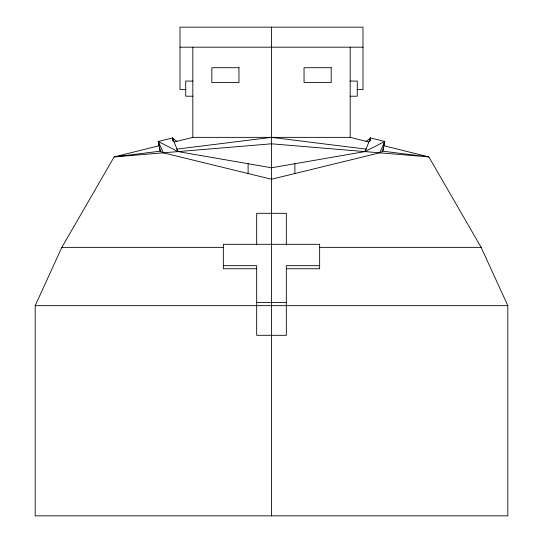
<?xml version="1.0" encoding="UTF-8"?>
<svg xmlns="http://www.w3.org/2000/svg" width="543" height="543" viewBox="0 0 543 543"><rect width="100%" height="100%" fill="white"/><g stroke="black" fill="none" stroke-linecap="round" stroke-linejoin="round"><path stroke-width="0.81" d="M383.426 147.262L382.774 151.192L379.72 152.821L271.5 179.244L163.28 152.821L160.226 151.192L114.145 156.913L61.868 247.364L35.186 305.655L35.186 515.85L507.814 515.85L507.814 305.655L481.132 247.364L428.855 156.913L383.691 145.687L384.736 141.485L370.584 137.97L366.009 141.499M159.574 147.262L160.226 151.192L158.264 141.485L178.056 151.592L271.5 167.78L364.944 151.592L384.736 141.485L382.774 151.192L428.855 156.913L271.5 143.814L114.145 156.913L159.309 145.687L158.264 141.485L172.416 137.97L176.991 141.499M369.878 141.228L370.584 137.97L364.944 151.592M369.885 140.773L370.584 137.97M379.72 152.821L384.736 141.485M174.269 141.974L192.819 137.359L350.181 137.359L368.731 141.974M176.55 149.162L271.5 137.359L366.45 149.162M180.011 47.193L362.989 47.193M192.819 81.077L185.72 81.077L185.72 96.213L192.819 96.213M350.181 81.077L357.28 81.077L357.28 96.213L350.181 96.213M185.944 89.554L180.011 89.554L180.011 27.15L362.989 27.15L362.989 89.554L357.056 89.554M61.868 247.364L223.349 247.364M319.651 247.364L481.132 247.364M223.349 265.683L256.676 265.683L256.676 335.309L286.324 335.309L286.324 265.683L319.651 265.683M256.676 268.744L223.349 268.744L223.349 244.302L319.651 244.302L319.651 268.744L286.324 268.744M256.676 302.594L286.324 302.594M35.186 305.655L507.814 305.655M158.264 141.485L163.28 152.821M173.122 141.228L172.416 137.97L178.056 151.592M172.416 137.97L173.115 140.773M350.181 47.193L350.181 137.359M294.897 163.728L294.897 173.536M286.324 244.873L286.324 213.304L256.676 213.304L256.676 244.873M271.5 27.15L271.5 515.85M248.103 163.728L248.103 173.536M192.819 47.193L192.819 137.359M238.961 67.712L211.831 67.712L211.831 82.543L238.961 82.543L238.961 67.712M331.169 67.712L304.039 67.712L304.039 82.543L331.169 82.543L331.169 67.712"/></g></svg>
